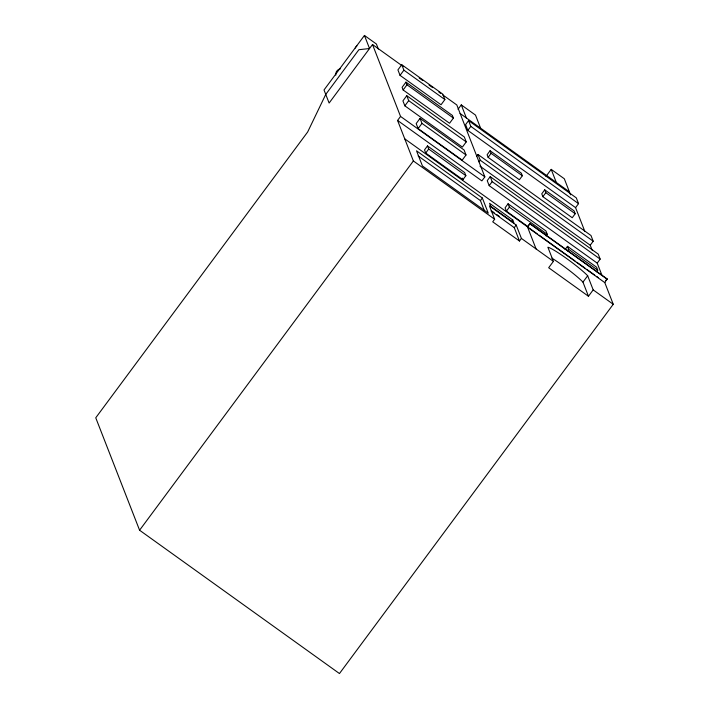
<?xml version="1.0" encoding="UTF-8"?>
<svg xmlns="http://www.w3.org/2000/svg" width="709" height="709" viewBox="0 0 709 709"><rect width="100%" height="100%" fill="white"/><g stroke="black" fill="none" stroke-linecap="round" stroke-linejoin="round"><path stroke-width="1.06" d="M378.367 49.063L376.408 44.029L364.435 35.45L324.013 89.972L329.118 103.044L372.509 44.525L403.004 66.389M401.764 64.714L397.917 69.899L400.044 75.367L441.042 104.764L444.889 99.57L442.762 94.111L401.764 64.714L403.891 70.173L444.889 99.57M400.044 75.367L403.891 70.173M405.956 82.138L402.109 87.322L403.146 89.981L449.559 123.26L453.406 118.075L452.377 115.416L405.956 82.138L406.993 84.788L453.406 118.075M403.146 89.981L406.993 84.788M406.771 95.688L402.925 100.882L404.848 105.827L462.392 147.091L466.238 141.906L464.315 136.952L406.771 95.688L408.694 100.643L466.238 141.906M404.848 105.827L408.694 100.643M494.643 219.241L489.44 205.885L516.196 225.063L521.399 238.419L519.475 241.016L492.72 221.828L494.643 219.241L413.374 160.961L397.572 120.441L400.55 116.427L372.509 44.525M420.029 118.394L416.183 123.579L418.133 128.586L462.179 160.163L466.026 154.979L464.076 149.98L420.029 118.394L421.979 123.393L466.026 154.979M418.133 128.586L421.979 123.393M536.084 248.948L527.461 226.827L529.907 223.53L527.638 227.288L604.804 282.625L613.25 304.285L339.46 673.55L139.584 530.226L413.374 160.961M427.474 145.912L424.505 149.918L425.719 153.038L462.897 179.696L465.866 175.681L464.652 172.571L427.474 145.912L428.688 149.023L465.866 175.681M458.014 109.283L461.275 104.888L475.5 115.088L480.605 128.169M425.719 153.038L428.688 149.023M575.575 207.648L578.544 203.643L576.302 197.873L468.56 120.619L465.591 124.624L467.834 130.394L575.575 207.648L584.792 231.285M467.834 130.394L470.811 126.388L468.56 120.619M476.811 156.095L477.999 154.491L590.969 235.494L593.194 241.211L590.225 245.217L592.157 250.18M479.036 161.812L480.223 160.207L477.999 154.491M490.079 150.742L487.11 154.748L488.12 157.354L519.378 179.767L522.356 175.761L521.337 173.156L490.079 150.742L491.089 153.348L522.356 175.761M488.12 157.354L491.089 153.348M442.46 94.678L456.818 104.967L484.85 176.878L481.881 180.884L397.572 120.441M597.2 263.11L600.168 259.104L598.219 254.097L490.211 176.647L487.234 180.662L489.183 185.661L597.2 263.11L601.888 275.145M489.183 185.661L492.161 181.655L490.211 176.647M484.371 210.715L480.427 200.603L482.35 198.015L416.52 150.804L422.431 165.968L488.262 213.17L482.35 198.015M546.072 235.929L547.268 234.324L545.948 230.957L508.061 203.784L505.092 207.799L506.403 211.167L527.549 226.331M506.403 211.167L509.372 207.152L508.061 203.784M511.49 221.687L512.767 219.958L489.564 203.315L490.717 206.275L513.928 222.918L512.767 219.958M545.992 176.408L551.203 169.371L564.32 178.774L570.585 194.86M519.475 241.016L514.273 227.66L516.196 225.063M544.734 189.817L541.756 193.823L542.872 196.685L572.234 217.734L575.212 213.728L574.095 210.874L544.734 189.817L545.841 192.671L575.212 213.728M542.872 196.685L545.841 192.671M553.401 261.364L548.677 267.736L588.461 296.265L593.185 289.892L587.672 275.757A26.499 2.65 36.6 0 0 566.624 258.537A26.499 2.65 36.6 0 0 547.889 247.228L553.401 261.364L521.399 238.419M565.091 249.541L567.466 246.333L596.588 267.213L597.749 270.173L596.561 271.777M567.43 250.897L568.618 249.293L567.466 246.333M588.461 296.265L582.958 282.12L587.672 275.757M605.849 280.516L607.072 278.867L529.907 223.53M604.804 282.625L607.072 278.867M419.143 77.963L422.732 80.534M429.016 85.036L432.596 87.606M438.88 92.108L440.67 93.393M460.106 113.475L569.416 191.855M470.811 126.388L578.544 203.643M480.223 160.207L593.194 241.211M479.94 166.145L590.225 245.217M492.161 181.655L600.168 259.104M400.55 116.427L484.85 176.878M568.618 249.293L597.749 270.173M509.372 207.152L547.268 234.324M530.084 223.991L607.259 279.319M404.75 138.849L527.461 226.827M529.251 228.121L537.325 233.908M539.124 235.193L575.017 260.93M576.807 262.224L584.89 268.011M586.68 269.296L594.754 275.092M596.553 276.377L598.343 277.662M418.15 155.953L480.427 200.603M491.47 210.786L494.146 212.709M496.823 214.632L499.508 216.546M491.08 211.034L514.273 227.66M593.185 289.892L613.25 304.285M551.203 169.371L556.308 182.452M461.275 104.888L466.371 117.969M462.286 178.136L462.897 179.696M364.435 35.45L369.54 48.531L358.887 49.71L325.75 94.412L307.644 132.007L95.75 417.796L139.584 530.226M551.868 258.111A26.499 2.65 36.6 0 1 582.958 282.12M335.791 75.136A5.601 5.512 -21.3 0 1 340.488 68.8M355.262 48.106A5.309 5.22 -21.3 0 1 356.893 45.908"/></g></svg>
